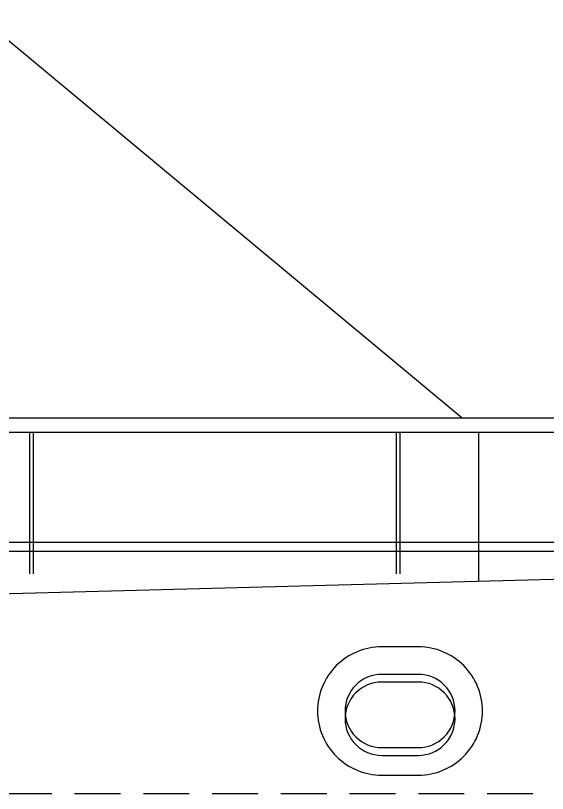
# Model space of a CAD drawing. Header units: millimetres. Extents: x 1084702 to 1166801, y 36632 to 124519.
# Drawn here: x 1117844 to 1119295, y 107221 to 109344 of the extents above; entities that cross this region are included whole.
import ezdxf

# ---------------------------------------------------------------- set-up
doc = ezdxf.new("R2010")
doc.units = ezdxf.units.MM
doc.header["$LTSCALE"] = 250
doc.linetypes.add('DASHED', pattern=[0.75, 0.5, -0.25])
doc.layers.get('0').update_dxf_attribs({"color": 255})

# ---------------------------------------------------------------- blocks, each defined once
blk = doc.blocks.new('KLYSS300X200')
for points in [[(-49.6, -175.3), (50.4, -175.3, 0.414214), (225.4, -0.3, 0.414214), (50.4, 174.7), (-49.6, 174.7, 0.414214), (-224.6, -0.3, 0.414214)], [(-49.6, -100.3), (50.4, -100.3, 0.414214), (150.4, -0.3), (150.4, -0.3, 0.414214), (50.4, 99.7), (-49.6, 99.7, 0.414214), (-149.6, -0.3), (-149.6, -0.3, 0.414214)]]:
    blk.add_lwpolyline(points, format="xyb", close=True)
blk = doc.blocks.new('profil_B4_1')
for p, q in [((99978.5, 73717.6), (101298.7, 72619.7)), ((91731.9, 72619.7), (109833.1, 72619.7)), ((109833.1, 72579.7), (91731.9, 72579.7)), ((100119.6, 72193.6), (100119.6, 72579.7)), ((100129.6, 72193.9), (100129.6, 72579.7)), ((101119.6, 72193.6), (101119.6, 72579.7)), ((101129.6, 72193.9), (101129.6, 72579.7)), ((101344.2, 72173.3), (101344.2, 72579.7)), ((109891.5, 72397.5), (98071.9, 72087.5)), ((104119.6, 72279.7), (91731.9, 72279.7)), ((104129.6, 72254.7), (91731.9, 72254.7))]:
    blk.add_line(p, q)
at = {"linetype": 'DASHED'}
blk.add_line((86929.6, 71594.7), (109243.9, 71594.7), dxfattribs=at)
blk.add_lwpolyline([(101079.6, 71698.6), (101179.6, 71698.6, 0.414214), (101279.6, 71798.6), (101279.6, 71798.6, 0.414214), (101179.6, 71898.6), (101079.6, 71898.6, 0.414214), (100979.6, 71798.6), (100979.6, 71798.6, 0.414214)], format="xyb", close=True)
blk.add_blockref('KLYSS300X200', (101129.2, 71820, 0))

msp = doc.modelspace()

# ---------------------------------------------------------------- block references
msp.add_blockref('profil_B4_1', (1017763, 35626.5))

doc.saveas('drawing.dxf')
